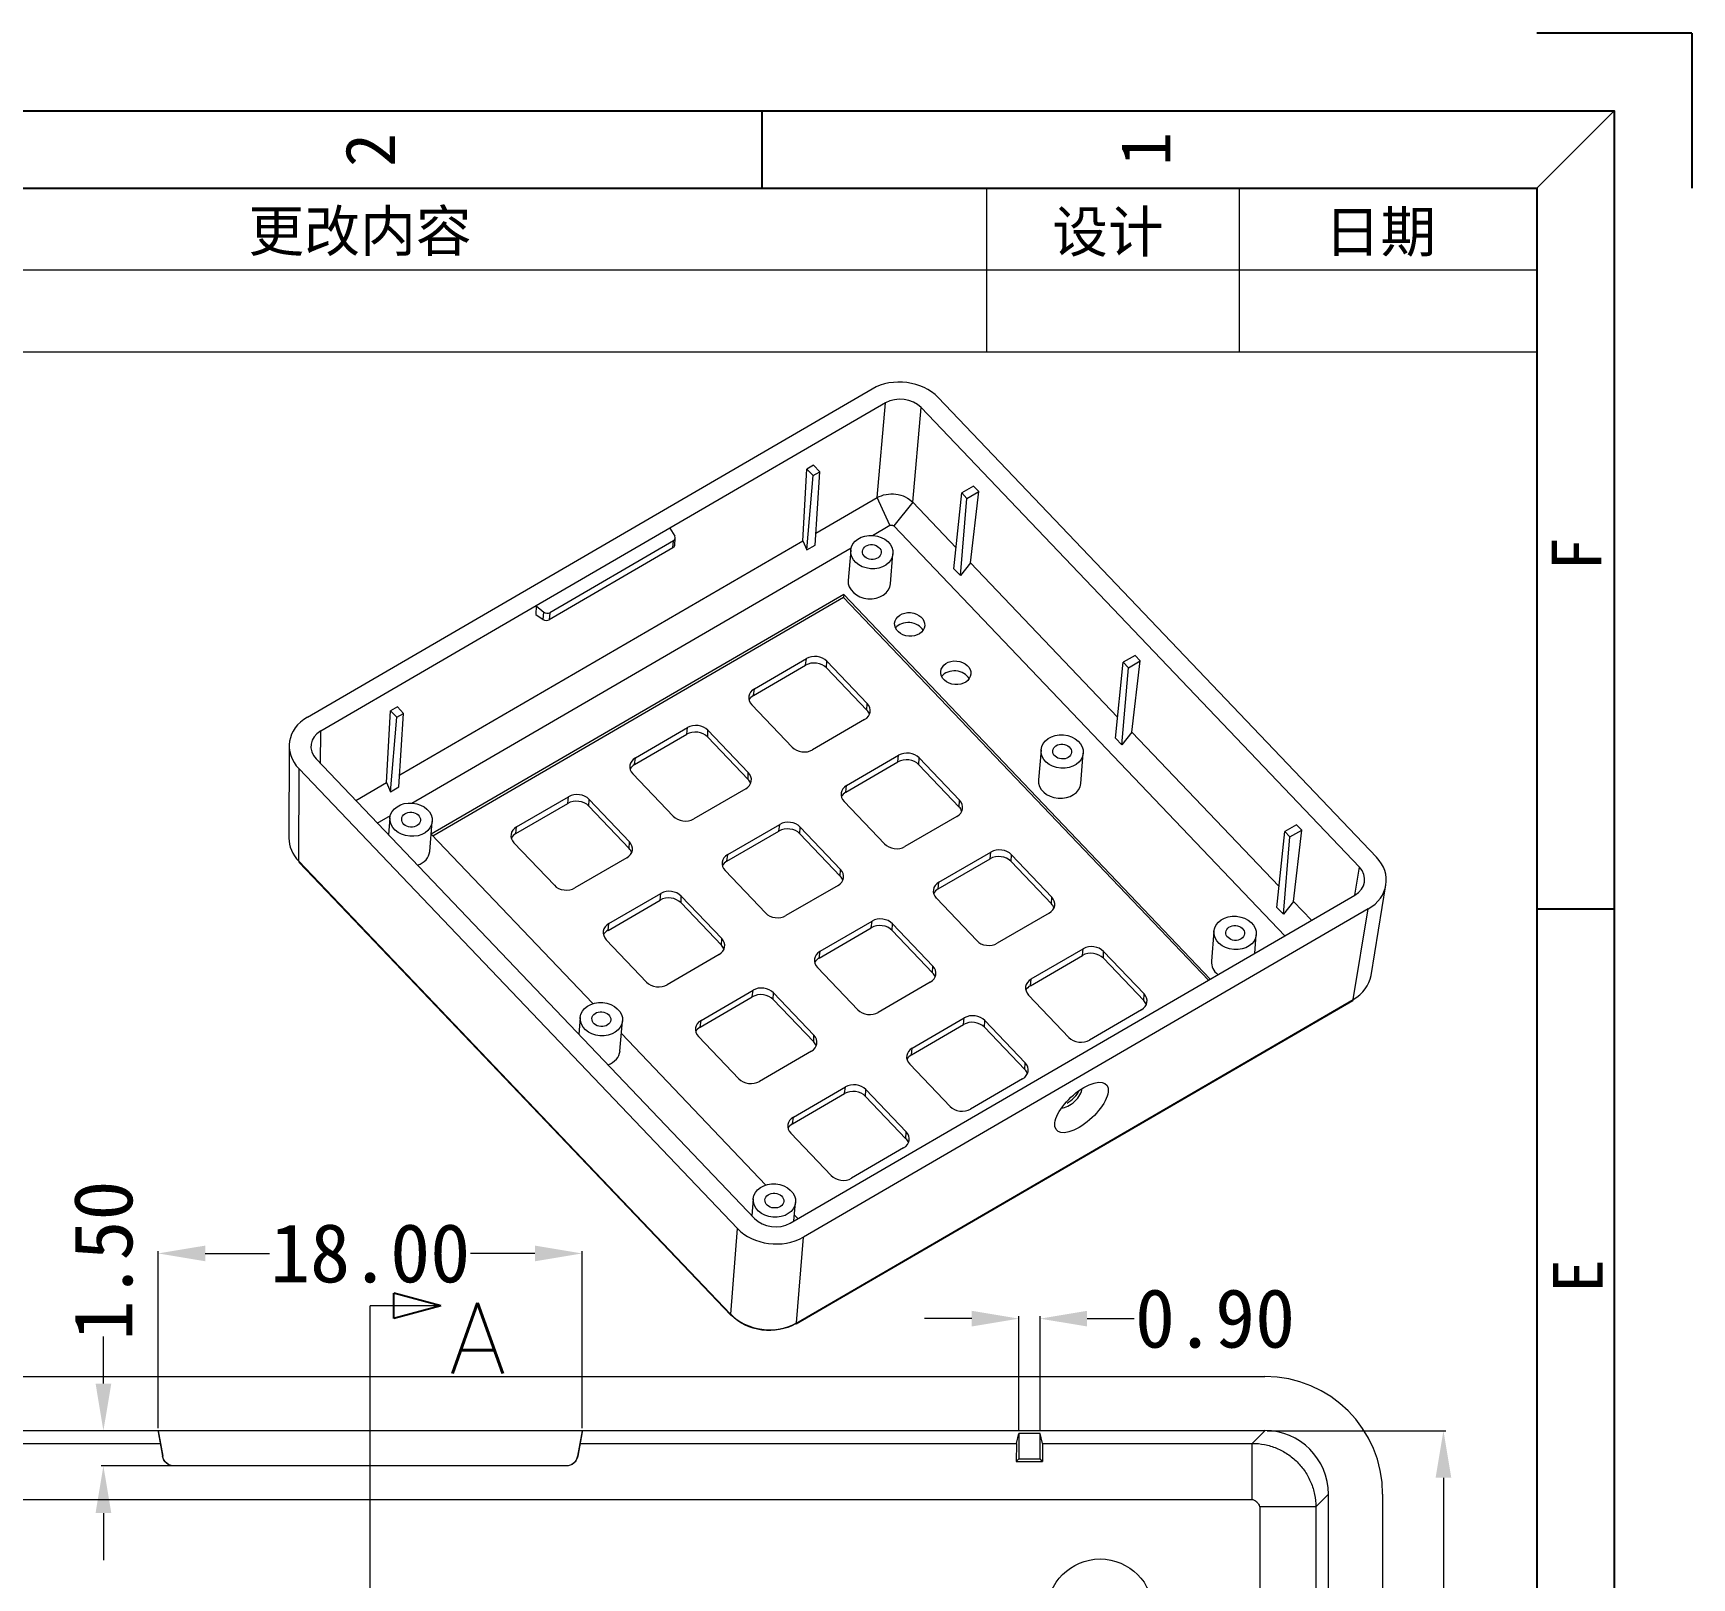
# Model space of a CAD drawing. Header units: inches. Extents: x -855 to -579, y 2307 to 2702.
# Drawn here: x -649.5 to -579, y 2636.2 to 2701.9 of the extents above; entities that cross this region are included whole.
import ezdxf
from ezdxf.enums import TextEntityAlignment as Align
from ezdxf.lldxf.tags import DXFTag

# ---------------------------------------------------------------- set-up
doc = ezdxf.new("R2010")
doc.units = ezdxf.units.IN
doc.header["$MEASUREMENT"] = 0
doc.layers.add('10', color=7, linetype='Continuous', true_color=0xffffff)
doc.layers.add('50', color=7, linetype='Continuous')
doc.layers.add('dtext', color=4, linetype='Continuous')
doc.layers.add('moldbase', color=7, linetype='Continuous', lineweight=20)
doc.styles.add('blockfont', font='simplex.shx', dxfattribs={"bigfont": 'bigfont'})
doc.styles.add('仿宋', font='SIMFANG.TTF', dxfattribs={"width": 0.7})
doc.styles.add('宋体', font='SimSun.ttf', dxfattribs={"width": 0.7})
tags = doc.linetypes.add('PHANTOM', pattern=[2.5, 1.25, -0.25, 0.25, -0.25, 0.25, -0.25]).pattern_tags.tags
tags[14:15] = [DXFTag(74, 4), DXFTag(75, 0), DXFTag(340, '0'), DXFTag(46, 0.0), DXFTag(50, 0.0), DXFTag(44, 0.0), DXFTag(45, 0.0)]
tags[12:13] = [DXFTag(74, 4), DXFTag(75, 0), DXFTag(340, '0'), DXFTag(46, 0.0), DXFTag(50, 0.0), DXFTag(44, 0.0), DXFTag(45, 0.0)]
tags[10:11] = [DXFTag(74, 4), DXFTag(75, 0), DXFTag(340, '0'), DXFTag(46, 0.0), DXFTag(50, 0.0), DXFTag(44, 0.0), DXFTag(45, 0.0)]
tags[8:9] = [DXFTag(74, 4), DXFTag(75, 0), DXFTag(340, '0'), DXFTag(46, 0.0), DXFTag(50, 0.0), DXFTag(44, 0.0), DXFTag(45, 0.0)]
tags[6:7] = [DXFTag(74, 4), DXFTag(75, 0), DXFTag(340, '0'), DXFTag(46, 0.0), DXFTag(50, 0.0), DXFTag(44, 0.0), DXFTag(45, 0.0)]
tags[4:5] = [DXFTag(74, 4), DXFTag(75, 0), DXFTag(340, '0'), DXFTag(46, 0.0), DXFTag(50, 0.0), DXFTag(44, 0.0), DXFTag(45, 0.0)]
doc.dimstyles.new('2.5', dxfattribs={"dimtxt": 2.5, "dimasz": 2, "dimexe": 0.1, "dimexo": 0.1, "dimgap": 0.1, "dimtad": 0, "dimzin": 0, "dimdsep": 46, "dimtxsty": 'Standard', "dimcen": 0, "dimclrd": 4, "dimclre": 4, "dimclrt": 3, "dimadec": 1, "dimazin": 0, "dimtfac": 1, "dimtofl": 0, "dimtmove": 0, "dimatfit": 3, "dimfxl": 0.18, "dimtolj": 1, "dimtzin": 0, "dimlwd": 9, "dimlwe": 9, "dimarcsym": 0})

# ---------------------------------------------------------------- blocks, each defined once
blk = doc.blocks.new('ASSORTED_DRAFT1')
at = {"color": 13}
for p, q in [((306.367, 526.091), (304.367, 526.627)), ((304.367, 525.555), (304.367, 526.627)), ((306.367, 526.091), (304.367, 525.555))]:
    blk.add_line(p, q, dxfattribs=at)
blk = doc.blocks.new('*D42')
at = {"color": 4, "lineweight": 9}
for p, q in [((-644.155, 2642.598), (-644.155, 2650.126)), ((-642.155, 2650.026), (-639.422, 2650.026)), ((-628.155, 2650.026), (-630.889, 2650.026)), ((-626.155, 2642.598), (-626.155, 2650.126))]:
    blk.add_line(p, q, dxfattribs=at)
for points in [[(-642.155, 2650.359), (-642.155, 2649.692), (-644.155, 2650.026)], [(-628.155, 2650.359), (-628.155, 2649.692), (-626.155, 2650.026)]]:
    blk.add_solid(points, dxfattribs=at)
at = {"layer": 'Defpoints', "color": 0, "lineweight": 9}
for p in [(-626.155, 2650.026), (-644.155, 2642.498), (-626.155, 2642.498)]:
    blk.add_point(p, dxfattribs=at)
at = {"color": 3, "lineweight": 9, "insert": (-635.155, 2650.026), "char_height": 2.5, "attachment_point": 5}
blk.add_mtext('\\A1;18.00', dxfattribs=at)
blk = doc.blocks.new('*D46')
at = {"color": 4, "lineweight": 9}
for p, q in [((-597.055, 2642.498), (-589.473, 2642.498)), ((-589.573, 2640.498), (-589.573, 2606.274)), ((-589.573, 2563.1), (-589.573, 2597.324)), ((-597.055, 2561.1), (-589.473, 2561.1))]:
    blk.add_line(p, q, dxfattribs=at)
for points in [[(-589.906, 2640.498), (-589.24, 2640.498), (-589.573, 2642.498)], [(-589.906, 2563.1), (-589.24, 2563.1), (-589.573, 2561.1)]]:
    blk.add_solid(points, dxfattribs=at)
at = {"layer": 'Defpoints', "color": 0, "lineweight": 9}
for p in [(-597.155, 2642.498), (-597.155, 2561.1), (-589.573, 2561.1)]:
    blk.add_point(p, dxfattribs=at)
at = {"color": 3, "lineweight": 9, "insert": (-589.573, 2601.799), "char_height": 2.5, "attachment_point": 5, "rotation": 90}
blk.add_mtext('\\A1;81.40', dxfattribs=at)
blk = doc.blocks.new('*D47')
at = {"color": 4, "lineweight": 9}
for p, q in [((-646.482, 2644.498), (-646.482, 2646.498)), ((-644.255, 2642.498), (-646.582, 2642.498)), ((-643.572, 2640.998), (-646.582, 2640.998)), ((-646.482, 2638.998), (-646.482, 2636.998))]:
    blk.add_line(p, q, dxfattribs=at)
for points in [[(-646.815, 2644.498), (-646.148, 2644.498), (-646.482, 2642.498)], [(-646.815, 2638.998), (-646.148, 2638.998), (-646.482, 2640.998)]]:
    blk.add_solid(points, dxfattribs=at)
at = {"layer": 'Defpoints', "color": 0, "lineweight": 9}
for p in [(-646.482, 2642.498), (-644.155, 2642.498), (-643.472, 2640.998)]:
    blk.add_point(p, dxfattribs=at)
at = {"color": 3, "lineweight": 9, "insert": (-646.482, 2649.723), "char_height": 2.5, "attachment_point": 5, "rotation": 90}
blk.add_mtext('\\A1;1.50', dxfattribs=at)
blk = doc.blocks.new('*D48')
at = {"color": 4, "lineweight": 9}
for p, q in [((-609.605, 2647.256), (-611.605, 2647.256)), ((-607.605, 2642.475), (-607.605, 2647.356)), ((-606.705, 2642.475), (-606.705, 2647.356)), ((-604.705, 2647.256), (-602.705, 2647.256))]:
    blk.add_line(p, q, dxfattribs=at)
for points in [[(-609.605, 2647.589), (-609.605, 2646.923), (-607.605, 2647.256)], [(-604.705, 2647.589), (-604.705, 2646.923), (-606.705, 2647.256)]]:
    blk.add_solid(points, dxfattribs=at)
at = {"layer": 'Defpoints', "color": 0, "lineweight": 9}
for p in [(-606.705, 2647.256), (-607.605, 2642.375), (-606.705, 2642.375)]:
    blk.add_point(p, dxfattribs=at)
at = {"color": 3, "lineweight": 9, "insert": (-599.272, 2647.256), "char_height": 2.5, "attachment_point": 5}
blk.add_mtext('\\A1;0.90', dxfattribs=at)
blk = doc.blocks.new('7')
at = {"color": 8}
for q in [(2415.95, 533.19), (2425.95, 523.19)]:
    blk.add_line((2425.95, 533.19), q, dxfattribs=at)
for p, q in [((2365.95, 528.19), (2365.95, 523.19)), ((2415.95, 476.69), (2420.95, 476.69))]:
    blk.add_line(p, q)
for points in [[(2420.95, 241.19), (2010.95, 241.19), (2010.95, 528.19), (2420.95, 528.19)], [(2415.95, 246.19), (2015.95, 246.19), (2015.95, 523.19), (2415.95, 523.19)]]:
    blk.add_lwpolyline(points, close=True)
at = {"layer": 'moldbase'}
blk.add_line((2415.95, 523.19), (2420.95, 528.19), dxfattribs=at)
at = {"style": '宋体'}
for s, p in [('1', (2390.7, 525.72)), ('2', (2340.66, 525.65)), ('F', (2418.51, 499.58)), ('E', (2418.59, 453))]:
    blk.add_text(s, height=3.2, rotation=90, dxfattribs=at).set_placement(p, align=Align.MIDDLE)

msp = doc.modelspace()

# ---------------------------------------------------------------- linework, layer by layer
at = {"layer": '10', "color": 7, "lineweight": 9}
for p, q in [((-637.82, 2672.806), (-613.832, 2686.741)), ((-613.27, 2686.15), (-622.422, 2680.833)), ((-613.623, 2682.127), (-613.27, 2686.15)), ((-612.11, 2681.929), (-611.757, 2685.952)), ((-593.144, 2666.434), (-611.757, 2685.952)), ((-611.032, 2686.374), (-592.417, 2666.856)), ((-616.784, 2680.29), (-616.609, 2683.342)), ((-616.325, 2683.507), (-616.609, 2683.342)), ((-616.609, 2683.342), (-616.345, 2683.064)), ((-616.345, 2683.064), (-616.061, 2683.229)), ((-616.061, 2683.229), (-616.325, 2683.507)), ((-616.258, 2680.112), (-616.061, 2683.229)), ((-616.611, 2679.906), (-616.345, 2683.064)), ((-609.528, 2682.616), (-610.027, 2682.326)), ((-609.807, 2682.095), (-609.308, 2682.385)), ((-609.657, 2679.357), (-609.308, 2682.385)), ((-609.308, 2682.385), (-609.528, 2682.616)), ((-616.226, 2680.615), (-613.623, 2682.127)), ((-613.087, 2680.951), (-613.623, 2682.127)), ((-612.11, 2681.929), (-612.909, 2680.927)), ((-612.11, 2681.929), (-610.268, 2679.997)), ((-610.36, 2679.105), (-610.027, 2682.326)), ((-610.084, 2678.815), (-609.807, 2682.095)), ((-610.027, 2682.326), (-609.807, 2682.095)), ((-633.899, 2670.347), (-616.784, 2680.29)), ((-622.422, 2680.833), (-628.103, 2677.532)), ((-622.273, 2680.29), (-627.522, 2677.24)), ((-622.422, 2680.833), (-622.218, 2680.495)), ((-622.295, 2679.994), (-622.273, 2680.29)), ((-622.219, 2680.103), (-622.196, 2680.406)), ((-616.784, 2680.29), (-616.611, 2679.906)), ((-613.821, 2680.524), (-613.087, 2680.951)), ((-612.909, 2680.927), (-596.307, 2663.52)), ((-633.387, 2669.157), (-614.727, 2679.998)), ((-622.295, 2679.994), (-627.549, 2676.942)), ((-616.611, 2679.906), (-616.258, 2680.112)), ((-614.746, 2679.891), (-614.853, 2678.613)), ((-613.059, 2678.463), (-612.952, 2679.742)), ((-610.36, 2679.105), (-610.084, 2678.815)), ((-609.657, 2679.357), (-610.084, 2678.815)), ((-609.657, 2679.357), (-603.411, 2672.807)), ((-628.103, 2677.532), (-637.255, 2672.215)), ((-615.043, 2678.006), (-632.558, 2667.83)), ((-615.053, 2677.883), (-632.486, 2667.755)), ((-628.103, 2677.532), (-628.12, 2677.159)), ((-628.103, 2677.532), (-627.778, 2677.265)), ((-615.043, 2678.006), (-615.053, 2677.883)), ((-599.555, 2661.633), (-615.053, 2677.883)), ((-599.473, 2661.681), (-615.043, 2678.006)), ((-628.12, 2677.159), (-627.807, 2676.949)), ((-627.807, 2676.949), (-627.778, 2677.265)), ((-627.522, 2677.24), (-627.549, 2676.942)), ((-602.671, 2675.426), (-603.17, 2675.136)), ((-602.451, 2675.195), (-602.671, 2675.426)), ((-618.872, 2673.724), (-616.663, 2675.008)), ((-618.837, 2674.009), (-616.628, 2675.292)), ((-616.663, 2675.008), (-616.628, 2675.292)), ((-615.77, 2674.891), (-615.759, 2675.178)), ((-615.77, 2674.891), (-614.056, 2673.093)), ((-615.759, 2675.178), (-614.045, 2673.381)), ((-603.503, 2671.915), (-603.17, 2675.136)), ((-603.226, 2671.625), (-602.949, 2674.905)), ((-603.17, 2675.136), (-602.949, 2674.905)), ((-602.949, 2674.905), (-602.451, 2675.195)), ((-602.8, 2672.166), (-602.451, 2675.195)), ((-618.872, 2673.724), (-618.837, 2674.009)), ((-633.999, 2673.239), (-634.283, 2673.074)), ((-633.734, 2672.962), (-633.999, 2673.239)), ((-617.232, 2671.529), (-618.947, 2673.327)), ((-614.056, 2673.093), (-614.045, 2673.381)), ((-634.457, 2670.023), (-634.283, 2673.074)), ((-634.285, 2669.638), (-634.018, 2672.797)), ((-634.283, 2673.074), (-634.018, 2672.797)), ((-634.018, 2672.797), (-633.734, 2672.962)), ((-633.931, 2669.844), (-633.734, 2672.962)), ((-614.154, 2672.699), (-616.363, 2671.415)), ((-637.26, 2670.833), (-637.255, 2672.215)), ((-623.921, 2670.791), (-621.712, 2672.074)), ((-623.886, 2671.075), (-621.677, 2672.359)), ((-621.712, 2672.074), (-621.677, 2672.359)), ((-620.82, 2671.957), (-620.809, 2672.245)), ((-620.82, 2671.957), (-619.105, 2670.16)), ((-620.809, 2672.245), (-619.094, 2670.447)), ((-603.503, 2671.915), (-603.226, 2671.625)), ((-602.8, 2672.166), (-603.226, 2671.625)), ((-602.8, 2672.166), (-596.553, 2665.616)), ((-638.592, 2671.59), (-638.606, 2667.664)), ((-614.918, 2669.9), (-612.709, 2671.183)), ((-612.744, 2670.899), (-612.709, 2671.183)), ((-606.664, 2671.417), (-606.77, 2670.138)), ((-604.977, 2669.989), (-604.87, 2671.267)), ((-638.187, 2666.681), (-638.173, 2670.606)), ((-619.558, 2651.087), (-638.173, 2670.606)), ((-637.446, 2671.027), (-618.832, 2651.51)), ((-623.921, 2670.791), (-623.886, 2671.075)), ((-619.105, 2670.16), (-619.094, 2670.447)), ((-614.953, 2669.616), (-612.744, 2670.899)), ((-611.852, 2670.782), (-611.84, 2671.07)), ((-611.852, 2670.782), (-610.137, 2668.985)), ((-611.84, 2671.07), (-610.126, 2669.272)), ((-635.764, 2669.264), (-634.457, 2670.023)), ((-634.457, 2670.023), (-634.285, 2669.638)), ((-634.285, 2669.638), (-633.931, 2669.844)), ((-622.282, 2668.595), (-623.996, 2670.393)), ((-619.204, 2669.765), (-621.413, 2668.481)), ((-614.953, 2669.616), (-614.918, 2669.9)), ((-628.971, 2667.857), (-626.762, 2669.141)), ((-628.936, 2668.142), (-626.727, 2669.425)), ((-626.762, 2669.141), (-626.727, 2669.425)), ((-625.869, 2669.024), (-625.858, 2669.311)), ((-625.869, 2669.024), (-624.155, 2667.226)), ((-625.858, 2669.311), (-624.144, 2667.514)), ((-613.314, 2667.42), (-615.028, 2669.218)), ((-610.137, 2668.985), (-610.126, 2669.272)), ((-634.851, 2668.307), (-634.293, 2668.63)), ((-634.313, 2668.523), (-634.373, 2667.805)), ((-632.626, 2667.096), (-632.519, 2668.374)), ((-610.236, 2668.59), (-612.445, 2667.306)), ((-632.558, 2667.83), (-625.696, 2660.635)), ((-628.971, 2667.857), (-628.936, 2668.142)), ((-620.003, 2666.682), (-617.794, 2667.965)), ((-619.968, 2666.966), (-617.759, 2668.25)), ((-617.794, 2667.965), (-617.759, 2668.25)), ((-616.901, 2667.849), (-616.89, 2668.136)), ((-616.901, 2667.849), (-615.187, 2666.051)), ((-616.89, 2668.136), (-615.176, 2666.338)), ((-596.645, 2664.724), (-596.312, 2667.945)), ((-596.369, 2664.434), (-596.092, 2667.714)), ((-595.813, 2668.235), (-596.312, 2667.945)), ((-596.312, 2667.945), (-596.092, 2667.714)), ((-596.092, 2667.714), (-595.593, 2668.004)), ((-595.942, 2664.975), (-595.593, 2668.004)), ((-595.593, 2668.004), (-595.813, 2668.235)), ((-627.331, 2665.662), (-629.046, 2667.459)), ((-624.155, 2667.226), (-624.144, 2667.514)), ((-620.003, 2666.682), (-619.968, 2666.966)), ((-611, 2665.791), (-608.791, 2667.075)), ((-608.825, 2666.79), (-608.791, 2667.075)), ((-607.933, 2666.673), (-607.922, 2666.961)), ((-607.922, 2666.961), (-606.207, 2665.163)), ((-638.185, 2666.68), (-619.844, 2647.448)), ((-638.172, 2666.637), (-619.831, 2647.406)), ((-624.253, 2666.831), (-626.462, 2665.548)), ((-618.363, 2664.486), (-620.077, 2666.284)), ((-615.187, 2666.051), (-615.176, 2666.338)), ((-611.035, 2665.507), (-608.825, 2666.79)), ((-607.933, 2666.673), (-606.219, 2664.876)), ((-593.34, 2665.244), (-593.144, 2666.434)), ((-615.285, 2665.656), (-617.494, 2664.373)), ((-611.035, 2665.507), (-611, 2665.791)), ((-592.647, 2661.83), (-592.014, 2665.675)), ((-625.052, 2663.748), (-622.843, 2665.032)), ((-625.017, 2664.033), (-622.808, 2665.316)), ((-622.843, 2665.032), (-622.808, 2665.316)), ((-621.951, 2664.915), (-621.939, 2665.202)), ((-621.951, 2664.915), (-620.236, 2663.117)), ((-621.939, 2665.202), (-620.225, 2663.405)), ((-617.32, 2651.312), (-593.335, 2665.247)), ((-609.395, 2663.311), (-611.109, 2665.109)), ((-606.219, 2664.876), (-606.207, 2665.163)), ((-595.942, 2664.975), (-596.369, 2664.434)), ((-595.942, 2664.975), (-595.179, 2664.175)), ((-592.77, 2664.656), (-616.757, 2650.72)), ((-616.049, 2662.857), (-613.84, 2664.141)), ((-613.875, 2663.857), (-613.84, 2664.141)), ((-606.317, 2664.481), (-608.526, 2663.197)), ((-596.645, 2664.724), (-596.369, 2664.434)), ((-593.403, 2660.812), (-592.77, 2664.656)), ((-625.052, 2663.748), (-625.017, 2664.033)), ((-620.236, 2663.117), (-620.225, 2663.405)), ((-616.084, 2662.573), (-613.875, 2663.857)), ((-612.983, 2663.74), (-612.971, 2664.027)), ((-612.983, 2663.74), (-611.268, 2661.942)), ((-612.971, 2664.027), (-611.257, 2662.229)), ((-599.317, 2663.712), (-599.423, 2662.434)), ((-597.589, 2662.775), (-597.523, 2663.563)), ((-623.413, 2661.553), (-625.127, 2663.35)), ((-620.335, 2662.722), (-622.544, 2661.439)), ((-616.084, 2662.573), (-616.049, 2662.857)), ((-607.116, 2661.398), (-604.907, 2662.681)), ((-607.081, 2661.682), (-604.872, 2662.966)), ((-604.907, 2662.681), (-604.872, 2662.966)), ((-604.015, 2662.564), (-604.003, 2662.852)), ((-604.003, 2662.852), (-602.289, 2661.054)), ((-614.445, 2660.378), (-616.159, 2662.175)), ((-611.268, 2661.942), (-611.257, 2662.229)), ((-604.015, 2662.564), (-602.3, 2660.767)), ((-611.367, 2661.547), (-613.576, 2660.264)), ((-607.116, 2661.398), (-607.081, 2661.682)), ((-621.134, 2659.64), (-618.925, 2660.923)), ((-621.099, 2659.924), (-618.89, 2661.207)), ((-618.925, 2660.923), (-618.89, 2661.207)), ((-618.032, 2660.806), (-618.021, 2661.093)), ((-618.032, 2660.806), (-616.318, 2659.008)), ((-618.021, 2661.093), (-616.307, 2659.296)), ((-617.061, 2647.04), (-593.426, 2660.771)), ((-617.039, 2647.08), (-593.405, 2660.811)), ((-605.476, 2659.202), (-607.191, 2661)), ((-602.3, 2660.767), (-602.289, 2661.054)), ((-626.231, 2660.049), (-626.291, 2659.331)), ((-624.544, 2658.621), (-624.437, 2659.9)), ((-621.134, 2659.64), (-621.099, 2659.924)), ((-612.131, 2658.749), (-609.922, 2660.032)), ((-609.956, 2659.748), (-609.922, 2660.032)), ((-609.064, 2659.631), (-609.053, 2659.918)), ((-609.053, 2659.918), (-607.338, 2658.121)), ((-602.398, 2660.372), (-604.608, 2659.088)), ((-624.482, 2659.362), (-618.349, 2652.931)), ((-619.494, 2657.444), (-621.208, 2659.242)), ((-616.318, 2659.008), (-616.307, 2659.296)), ((-612.166, 2658.464), (-609.956, 2659.748)), ((-609.064, 2659.631), (-607.35, 2657.833)), ((-616.416, 2658.614), (-618.625, 2657.33)), ((-612.166, 2658.464), (-612.131, 2658.749)), ((-610.526, 2656.269), (-612.24, 2658.066)), ((-607.35, 2657.833), (-607.338, 2658.121)), ((-617.18, 2655.815), (-614.971, 2657.098)), ((-615.006, 2656.814), (-614.971, 2657.098)), ((-607.448, 2657.438), (-609.657, 2656.155)), ((-617.215, 2655.531), (-615.006, 2656.814)), ((-614.114, 2656.697), (-614.102, 2656.985)), ((-614.114, 2656.697), (-612.399, 2654.9)), ((-614.102, 2656.985), (-612.388, 2655.187)), ((-617.215, 2655.531), (-617.18, 2655.815)), ((-615.575, 2653.335), (-617.29, 2655.133)), ((-612.399, 2654.9), (-612.388, 2655.187)), ((-612.498, 2654.505), (-614.707, 2653.221)), ((-618.884, 2652.345), (-618.943, 2651.627)), ((-617.155, 2651.408), (-617.09, 2652.195)), ((-617.135, 2651.658), (-616.989, 2651.505)), ((-619.842, 2647.446), (-619.558, 2651.087)), ((-617.042, 2647.079), (-616.757, 2650.72)), ((-673.158, 2644.799), (-597.152, 2644.799)), ((-644.155, 2642.498), (-673.156, 2642.498)), ((-644.155, 2642.498), (-644.155, 2642.446)), ((-626.155, 2642.498), (-644.155, 2642.498)), ((-644.155, 2642.498), (-643.964, 2641.411)), ((-644.155, 2642.446), (-643.972, 2641.411)), ((-626.155, 2642.498), (-626.346, 2641.411)), ((-626.155, 2642.446), (-626.339, 2641.411)), ((-626.155, 2642.498), (-626.155, 2642.446)), ((-597.155, 2642.498), (-626.155, 2642.498)), ((-607.709, 2641.96), (-607.605, 2642.375)), ((-606.705, 2642.375), (-607.605, 2642.375)), ((-607.605, 2642.375), (-607.605, 2641.295)), ((-606.602, 2641.96), (-606.705, 2642.375)), ((-606.705, 2641.295), (-606.705, 2642.375)), ((-597.693, 2641.96), (-597.155, 2642.498)), ((-662.602, 2641.96), (-644.069, 2641.96)), ((-626.242, 2641.96), (-607.709, 2641.96)), ((-607.709, 2641.96), (-607.716, 2641.184)), ((-606.602, 2641.96), (-597.693, 2641.96)), ((-606.602, 2641.96), (-606.595, 2641.184)), ((-597.693, 2639.58), (-597.693, 2641.96)), ((-643.972, 2641.411), (-643.964, 2641.411)), ((-643.472, 2640.998), (-643.48, 2640.998)), ((-626.839, 2640.998), (-643.472, 2640.998)), ((-626.831, 2640.998), (-626.839, 2640.998)), ((-626.346, 2641.411), (-626.339, 2641.411)), ((-607.716, 2641.184), (-607.605, 2641.295)), ((-607.716, 2641.184), (-606.595, 2641.184)), ((-607.605, 2641.295), (-606.705, 2641.295)), ((-606.595, 2641.184), (-606.705, 2641.295)), ((-672.618, 2639.58), (-597.693, 2639.58)), ((-594.995, 2639.261), (-594.457, 2639.799)), ((-594.457, 2563.799), (-594.457, 2639.799)), ((-592.155, 2639.802), (-592.155, 2563.796)), ((-594.995, 2639.261), (-597.375, 2639.261)), ((-597.375, 2639.261), (-597.375, 2564.337)), ((-594.995, 2639.261), (-594.995, 2630.353))]:
    msp.add_line(p, q, dxfattribs=at)
at = {"layer": '10', "color": 1, "lineweight": 9}
msp.add_line((-632.155, 2647.799), (-635.155, 2647.799), dxfattribs=at)
at = {"layer": '10', "color": 1, "linetype": 'PHANTOM', "lineweight": 9, "ltscale": 8}
msp.add_line((-635.155, 2555.799), (-635.155, 2647.799), dxfattribs=at)
at = {"layer": '10', "color": 7, "lineweight": 9}
msp.add_circle((-604.155, 2634.799), 2.25, dxfattribs=at)
for centre, major_axis, ratio, start_param, end_param in [((-612.609, 2685.455), (-1.993, 0.165), 0.788144, 3.867267, 5.436845), ((-612.609, 2685.455), (-1.076, 0.089), 0.788144, 3.867267, 5.436845), ((-622.395, 2680.429), (-0.197, 0.039), 0.8238, 2.388848, 3.785111), ((-622.419, 2680.112), (-0.2, 0), 0.745057, 2.235668, 3.086997), ((-613.956, 2678.538), (-0.897, 0.075), 0.787192, 0, 3.141495), ((-627.673, 2677.059), (-0.2, 0.001), 0.744278, 0.84039, 2.236653), ((-627.644, 2677.379), (-0.197, 0.039), 0.824686, 0.992229, 2.388492), ((-612.278, 2676.298), (0.663, -0.055), 0.787192, 0.48691, 2.654706), ((-616.248, 2674.894), (0.618, -0.051), 0.787192, 0.725378, 2.296174), ((-616.273, 2674.599), (0.635, -0.053), 0.787192, 0.725378, 2.296174), ((-610.319, 2674.243), (0.663, -0.055), 0.787192, 0.48691, 2.654706), ((-618.457, 2673.611), (0.618, -0.051), 0.787192, 2.296174, 3.86697), ((-618.482, 2673.316), (0.635, -0.053), 0.787192, 2.296174, 2.795367), ((-614.534, 2673.097), (0.618, -0.051), 0.787192, 5.437767, 7.008563), ((-636.592, 2671.522), (-1.995, 0.167), 0.786241, 5.438685, 7.008263), ((-614.558, 2672.802), (0.635, -0.053), 0.787192, 0.34623, 0.725378), ((-636.592, 2671.522), (-1.078, 0.09), 0.786241, 5.438685, 7.008263), ((-621.322, 2671.666), (0.635, -0.053), 0.787192, 0.725378, 2.296174), ((-621.298, 2671.961), (0.618, -0.051), 0.787192, 0.725378, 2.296174), ((-616.743, 2671.813), (0.618, -0.051), 0.787192, 3.86697, 5.437767), ((-612.33, 2670.785), (0.618, -0.051), 0.787192, 0.725378, 2.296174), ((-623.507, 2670.677), (0.618, -0.051), 0.787192, 2.296174, 3.86697), ((-623.531, 2670.382), (0.635, -0.053), 0.787192, 2.296174, 2.795367), ((-619.583, 2670.163), (0.618, -0.051), 0.787192, 5.437767, 7.008563), ((-612.354, 2670.49), (0.635, -0.053), 0.787192, 0.725378, 2.296174), ((-619.608, 2669.868), (0.635, -0.053), 0.787192, 0.34623, 0.725378), ((-614.539, 2669.502), (0.618, -0.051), 0.787192, 2.296174, 3.86697), ((-605.874, 2670.064), (-0.897, 0.075), 0.787192, 0, 3.141495), ((-626.372, 2668.732), (0.635, -0.053), 0.787192, 0.725378, 2.296174), ((-626.347, 2669.027), (0.618, -0.051), 0.787192, 0.725378, 2.296174), ((-614.563, 2669.207), (0.635, -0.053), 0.787192, 2.296174, 2.795367), ((-610.615, 2668.988), (0.618, -0.051), 0.787192, 5.437767, 7.008563), ((-621.792, 2668.88), (0.618, -0.051), 0.787192, 3.86697, 5.437767), ((-617.379, 2667.852), (0.618, -0.051), 0.787192, 0.725378, 2.296174), ((-610.64, 2668.693), (0.635, -0.053), 0.787192, 0.34623, 0.725378), ((-628.556, 2667.744), (0.618, -0.051), 0.787192, 2.296174, 3.86697), ((-628.581, 2667.448), (0.635, -0.053), 0.787192, 2.296174, 2.795367), ((-617.404, 2667.557), (0.635, -0.053), 0.787192, 0.725378, 2.296174), ((-633.522, 2667.17), (-0.897, 0.075), 0.787192, 2.072433, 3.141555), ((-624.633, 2667.229), (0.618, -0.051), 0.787192, 5.437767, 7.008563), ((-624.657, 2666.934), (0.635, -0.053), 0.787192, 0.34623, 0.725378), ((-619.588, 2666.568), (0.618, -0.051), 0.787192, 2.296174, 3.86697), ((-612.824, 2667.704), (0.618, -0.051), 0.787192, 3.86697, 5.437767), ((-608.436, 2666.381), (0.635, -0.053), 0.787192, 0.725378, 2.296174), ((-608.411, 2666.676), (0.618, -0.051), 0.787192, 0.725378, 2.296174), ((-638.029, 2666.777), (0.145, 0.138), 0.4586, 2.697976, 3.465954), ((-638.027, 2666.776), (0.145, 0.138), 0.461451, 2.697186, 3.14159), ((-619.613, 2666.273), (0.635, -0.053), 0.787192, 2.296174, 2.795367), ((-615.665, 2666.054), (0.618, -0.051), 0.787192, 5.437767, 7.008563), ((-593.997, 2665.94), (-1.078, 0.09), 0.786241, 2.297092, 3.86667), ((-593.997, 2665.94), (-1.995, 0.167), 0.786241, 2.297092, 3.86667), ((-626.842, 2665.946), (0.618, -0.051), 0.787192, 3.86697, 5.437767), ((-615.689, 2665.759), (0.635, -0.053), 0.787192, 0.34623, 0.725378), ((-610.62, 2665.393), (0.618, -0.051), 0.787192, 2.296174, 3.86697), ((-610.645, 2665.098), (0.635, -0.053), 0.787192, 2.296174, 2.795367), ((-622.453, 2664.623), (0.635, -0.053), 0.787192, 0.725378, 2.296174), ((-622.429, 2664.918), (0.618, -0.051), 0.787192, 0.725378, 2.296174), ((-606.697, 2664.879), (0.618, -0.051), 0.787192, 5.437767, 7.008563), ((-606.721, 2664.584), (0.635, -0.053), 0.787192, 0.34623, 0.725378), ((-617.874, 2664.771), (0.618, -0.051), 0.787192, 3.86697, 5.437767), ((-613.461, 2663.743), (0.618, -0.051), 0.787192, 0.725378, 2.296174), ((-624.638, 2663.635), (0.618, -0.051), 0.787192, 2.296174, 3.86697), ((-624.662, 2663.34), (0.635, -0.053), 0.787192, 2.296174, 2.795367), ((-620.714, 2663.121), (0.618, -0.051), 0.787192, 5.437767, 7.008563), ((-613.485, 2663.448), (0.635, -0.053), 0.787192, 0.725378, 2.296174), ((-620.739, 2662.825), (0.635, -0.053), 0.787192, 0.34623, 0.725378), ((-615.67, 2662.459), (0.618, -0.051), 0.787192, 2.296174, 3.86697), ((-608.906, 2663.595), (0.618, -0.051), 0.787192, 3.86697, 5.437767), ((-604.517, 2662.272), (0.635, -0.053), 0.787192, 0.725378, 2.296174), ((-604.492, 2662.568), (0.618, -0.051), 0.787192, 0.725378, 2.296174), ((-615.694, 2662.164), (0.635, -0.053), 0.787192, 2.296174, 2.795367), ((-611.746, 2661.945), (0.618, -0.051), 0.787192, 5.437767, 7.008563), ((-598.526, 2662.359), (-0.897, 0.075), 0.787192, 0, 0.869248), ((-622.923, 2661.837), (0.618, -0.051), 0.787192, 3.86697, 5.437767), ((-618.51, 2660.809), (0.618, -0.051), 0.787192, 0.725378, 2.296174), ((-611.771, 2661.65), (0.635, -0.053), 0.787192, 0.34623, 0.725378), ((-606.702, 2661.284), (0.618, -0.051), 0.787192, 2.296174, 3.86697), ((-606.726, 2660.989), (0.635, -0.053), 0.787192, 2.296174, 2.795367), ((-618.535, 2660.514), (0.635, -0.053), 0.787192, 0.725378, 2.296174), ((-602.778, 2660.77), (0.618, -0.051), 0.787192, 5.437767, 7.008563), ((-602.803, 2660.475), (0.635, -0.053), 0.787192, 0.34623, 0.725378), ((-593.525, 2660.945), (-0.101, 0.173), 0.407337, 2.868405, 3.63638), ((-593.527, 2660.944), (-0.1, 0.173), 0.409135, 3.141584, 3.636896), ((-620.719, 2659.526), (0.618, -0.051), 0.787192, 2.296174, 3.86697), ((-613.955, 2660.662), (0.618, -0.051), 0.787192, 3.86697, 5.437767), ((-609.567, 2659.339), (0.635, -0.053), 0.787192, 0.725378, 2.296174), ((-609.542, 2659.634), (0.618, -0.051), 0.787192, 0.725378, 2.296174), ((-620.744, 2659.231), (0.635, -0.053), 0.787192, 2.296174, 2.795367), ((-616.796, 2659.012), (0.618, -0.051), 0.787192, 5.437767, 7.008563), ((-604.987, 2659.487), (0.618, -0.051), 0.787192, 3.86697, 5.437767), ((-625.44, 2658.696), (-0.897, 0.075), 0.787192, 2.072433, 3.141555), ((-616.82, 2658.717), (0.635, -0.053), 0.787192, 0.34623, 0.725378), ((-611.751, 2658.351), (0.618, -0.051), 0.787192, 2.296174, 3.86697), ((-611.776, 2658.055), (0.635, -0.053), 0.787192, 2.296174, 2.795367), ((-607.828, 2657.836), (0.618, -0.051), 0.787192, 5.437767, 7.008563), ((-607.852, 2657.541), (0.635, -0.053), 0.787192, 0.34623, 0.725378), ((-619.005, 2657.728), (0.618, -0.051), 0.787192, 3.86697, 5.437767), ((-614.591, 2656.7), (0.618, -0.051), 0.787192, 0.725378, 2.296174), ((-604.943, 2656.226), (-1.054, -0.971), 0.434008, 4.240349, 10.523534), ((-605.431, 2656.705), (0.463, 0.442), 0.461451, 3.534168, 5.867097), ((-614.616, 2656.405), (0.635, -0.053), 0.787192, 0.725378, 2.296174), ((-605.51, 2656.787), (-0.471, -0.434), 0.433853, 1.099118, 2.334845), ((-616.801, 2655.417), (0.618, -0.051), 0.787192, 2.296174, 3.86697), ((-610.037, 2656.553), (0.618, -0.051), 0.787192, 3.86697, 5.437767), ((-616.825, 2655.122), (0.635, -0.053), 0.787192, 2.296174, 2.795367), ((-612.877, 2654.903), (0.618, -0.051), 0.787192, 5.437767, 7.008563), ((-612.902, 2654.608), (0.635, -0.053), 0.787192, 0.34623, 0.725378), ((-615.086, 2653.619), (0.618, -0.051), 0.787192, 3.86697, 5.437767), ((-617.981, 2652.006), (-1.076, 0.089), 0.788144, 0.725674, 2.295253), ((-617.981, 2652.006), (-1.993, 0.165), 0.788144, 0.725674, 2.295253), ((-619.686, 2647.544), (0.145, 0.138), 0.461451, 2.697185, 3.129301), ((-619.684, 2647.542), (0.145, 0.138), 0.463247, 2.696635, 3.46461), ((-617.164, 2647.212), (-0.1, 0.173), 0.411988, 2.869679, 3.637658), ((-617.161, 2647.213), (-0.1, 0.173), 0.409135, 3.141606, 3.636894), ((-597.158, 2639.796), (3.54, 3.54), 0.998783, 5.498396, 7.067974), ((-597.158, 2639.796), (1.912, 1.912), 0.998783, 5.498396, 7.067974)]:
    msp.add_ellipse(centre, major_axis=major_axis, ratio=ratio, start_param=start_param, end_param=end_param, dxfattribs=at)
for centre, major_axis in [((-613.849, 2679.816), (-0.897, 0.075)), ((-613.849, 2679.816), (0.399, -0.033)), ((-612.241, 2676.74), (0.638, -0.053)), ((-610.282, 2674.686), (0.638, -0.053)), ((-605.767, 2671.342), (-0.897, 0.075)), ((-605.767, 2671.342), (0.399, -0.033)), ((-633.416, 2668.449), (-0.897, 0.075)), ((-633.416, 2668.449), (0.399, -0.033)), ((-598.42, 2663.638), (-0.897, 0.075)), ((-598.42, 2663.638), (0.399, -0.033)), ((-625.334, 2659.974), (-0.897, 0.075)), ((-625.334, 2659.974), (0.399, -0.033)), ((-617.987, 2652.27), (-0.897, 0.075)), ((-617.987, 2652.27), (0.399, -0.033))]:
    msp.add_ellipse(centre, major_axis=major_axis, ratio=0.787192, dxfattribs=at)
at = {"layer": '10', "color": 7, "lineweight": 9, "extrusion": (1.22461e-16, 0, -1)}
msp.add_ellipse((-643.48, 2641.498), major_axis=(-0.36, 0.347), ratio=0.999461, start_param=3.944444, end_param=5.340708, dxfattribs=at)
at = {"layer": '10', "color": 7, "lineweight": 9, "extrusion": (1.22461e-16, 1.2326e-32, -1)}
msp.add_ellipse((-643.472, 2641.498), major_axis=(0.36, 0.347), ratio=0.999461, start_param=2.338741, end_param=3.735005, dxfattribs=at)
at = {"layer": '10', "color": 7, "lineweight": 9, "extrusion": (1.22461e-16, 3.69779e-32, -1)}
msp.add_ellipse((-626.839, 2641.498), major_axis=(-0.36, 0.347), ratio=0.999461, start_param=2.548181, end_param=3.944444, dxfattribs=at)
at = {"layer": '10', "color": 7, "lineweight": 9, "extrusion": (1.22461e-16, -2.46519e-32, -1)}
msp.add_ellipse((-626.831, 2641.498), major_axis=(0.36, 0.347), ratio=0.999461, start_param=0.942478, end_param=2.338741, dxfattribs=at)
at = {"layer": '10', "color": 7, "lineweight": 9}
for points, knots in [([(-613.623, 2682.127), (-613.398, 2682.258), (-613.106, 2682.31), (-612.549, 2682.237), (-612.285, 2682.112), (-612.11, 2681.929)], [0, 0, 0, 0, 0.5, 0.5, 1, 1, 1, 1]), ([(-613.089, 2680.95), (-613.08, 2680.953), (-613.071, 2680.955), (-613.052, 2680.959), (-613.024, 2680.96), (-612.995, 2680.958), (-612.965, 2680.953), (-612.939, 2680.944), (-612.923, 2680.936), (-612.915, 2680.931), (-612.907, 2680.926)], [0, 0, 0, 0, 0.055556, 0.166667, 0.333333, 0.5, 0.666667, 0.833333, 0.944444, 1, 1, 1, 1]), ([(-619.842, 2647.446), (-619.519, 2647.107), (-619.031, 2646.873), (-617.998, 2646.738), (-617.458, 2646.837), (-617.042, 2647.079)], [0, 0, 0, 0, 0.5, 0.5, 1, 1, 1, 1]), ([(-617.086, 2647.034), (-617.49, 2646.8), (-618.013, 2646.705), (-619.014, 2646.836), (-619.487, 2647.062), (-619.801, 2647.39)], [0, 0, 0, 0, 0.5, 0.5, 1, 1, 1, 1]), ([(-597.693, 2641.96), (-597.515, 2641.96), (-597.34, 2641.942), (-597.081, 2641.891), (-596.996, 2641.87), (-596.826, 2641.818), (-596.742, 2641.788), (-596.497, 2641.687), (-596.342, 2641.604), (-596.122, 2641.457), (-596.051, 2641.405), (-595.913, 2641.292), (-595.848, 2641.232), (-595.661, 2641.046), (-595.549, 2640.91), (-595.401, 2640.689), (-595.355, 2640.613), (-595.272, 2640.457), (-595.197, 2640.298), (-595.137, 2640.133), (-595.086, 2639.964), (-595.064, 2639.877), (-595.012, 2639.616), (-594.995, 2639.44), (-594.995, 2639.261)], [0, 0, 0, 0, 0.125, 0.125, 0.1875, 0.1875, 0.25, 0.25, 0.375, 0.375, 0.4375, 0.4375, 0.5, 0.5, 0.625, 0.625, 0.6875, 0.6875, 0.75, 0.8125, 0.8125, 0.875, 0.875, 1, 1, 1, 1]), ([(-597.693, 2639.58), (-597.684, 2639.577), (-597.656, 2639.569), (-597.606, 2639.549), (-597.547, 2639.513), (-597.49, 2639.464), (-597.441, 2639.408), (-597.405, 2639.348), (-597.385, 2639.298), (-597.377, 2639.271), (-597.375, 2639.261)], [0, 0, 0, 0, 0.055556, 0.166667, 0.333333, 0.5, 0.666667, 0.833333, 0.944444, 1, 1, 1, 1])]:
    msp.add_open_spline(points, degree=3, knots=knots, dxfattribs=at)
for points in [[(-638.606, 2667.665), (-638.606, 2667.318), (-638.46, 2666.968), (-638.187, 2666.681)], [(-638.187, 2666.681), (-638.186, 2666.681), (-638.186, 2666.68), (-638.185, 2666.68)], [(-593.403, 2660.812), (-592.988, 2661.053), (-592.713, 2661.426), (-592.647, 2661.83)], [(-593.405, 2660.811), (-593.404, 2660.812), (-593.403, 2660.812), (-593.403, 2660.812)], [(-619.844, 2647.448), (-619.844, 2647.447), (-619.843, 2647.447), (-619.842, 2647.446)], [(-617.042, 2647.079), (-617.041, 2647.079), (-617.04, 2647.08), (-617.039, 2647.08)]]:
    msp.add_open_spline(points, degree=3, dxfattribs=at)
at = {"layer": 'dtext', "color": 7, "lineweight": 9}
for p, q in [((-608.984, 2695.272), (-608.984, 2688.322)), ((-598.242, 2695.272), (-598.242, 2688.322)), ((-667.113, 2691.797), (-585.606, 2691.797)), ((-667.113, 2688.322), (-585.606, 2688.322))]:
    msp.add_line(p, q, dxfattribs=at)

# ---------------------------------------------------------------- block references
at = {"layer": '10', "color": 1, "lineweight": 9}
msp.add_blockref('ASSORTED_DRAFT1', (-938.522, 2121.708), dxfattribs=at)
at = {"layer": '50', "color": 7, "linetype": 'Continuous', "lineweight": 9, "xscale": 0.6581563421108854, "yscale": 0.6581563421115106, "zscale": 0.6581563421113705}
msp.add_blockref('7', (-2175.679, 2350.93), dxfattribs=at)

# ---------------------------------------------------------------- texts
at = {"layer": '10', "color": 1, "lineweight": 9, "insert": (-631.791, 2644.923), "char_height": 3, "attachment_point": 7, "style": 'blockfont'}
msp.add_mtext('\\W01.038;\\fsimplex.shx;A', dxfattribs=at)
at = {"layer": 'dtext', "lineweight": 9, "style": '仿宋'}
for s, p in [('更改内容', (-640.328, 2692.584)), ('设计', (-606.192, 2692.555)), ('日期', (-594.621, 2692.555))]:
    msp.add_text(s, height=1.7382, dxfattribs=at).set_placement(p)

# ---------------------------------------------------------------- dimensions: what is measured, and where the dimension line sits
at = {"color": 4, "lineweight": 9}
for base, p1, p2, picture, middle in [((-646.482, 2642.498), (-643.472, 2640.998), (-644.155, 2642.498), '*D47', (-646.482, 2649.723)), ((-589.573, 2561.1), (-597.155, 2642.498), (-597.155, 2561.1), '*D46', (-589.573, 2601.799))]:
    dim = msp.add_linear_dim(base=base, p1=p1, p2=p2, angle=90, dimstyle='2.5', dxfattribs=at)
    dim.commit()
    dim.dimension.update_dxf_attribs({"geometry": picture, "text_midpoint": middle})
for base, p1, p2, picture, middle in [((-626.155, 2650.026), (-644.155, 2642.498), (-626.155, 2642.498), '*D42', (-635.155, 2650.026)), ((-606.705, 2647.256), (-607.605, 2642.375), (-606.705, 2642.375), '*D48', (-599.272, 2647.256))]:
    dim = msp.add_linear_dim(base=base, p1=p1, p2=p2, dimstyle='2.5', dxfattribs=at)
    dim.commit()
    dim.dimension.update_dxf_attribs({"geometry": picture, "text_midpoint": middle})

doc.saveas('drawing.dxf')
